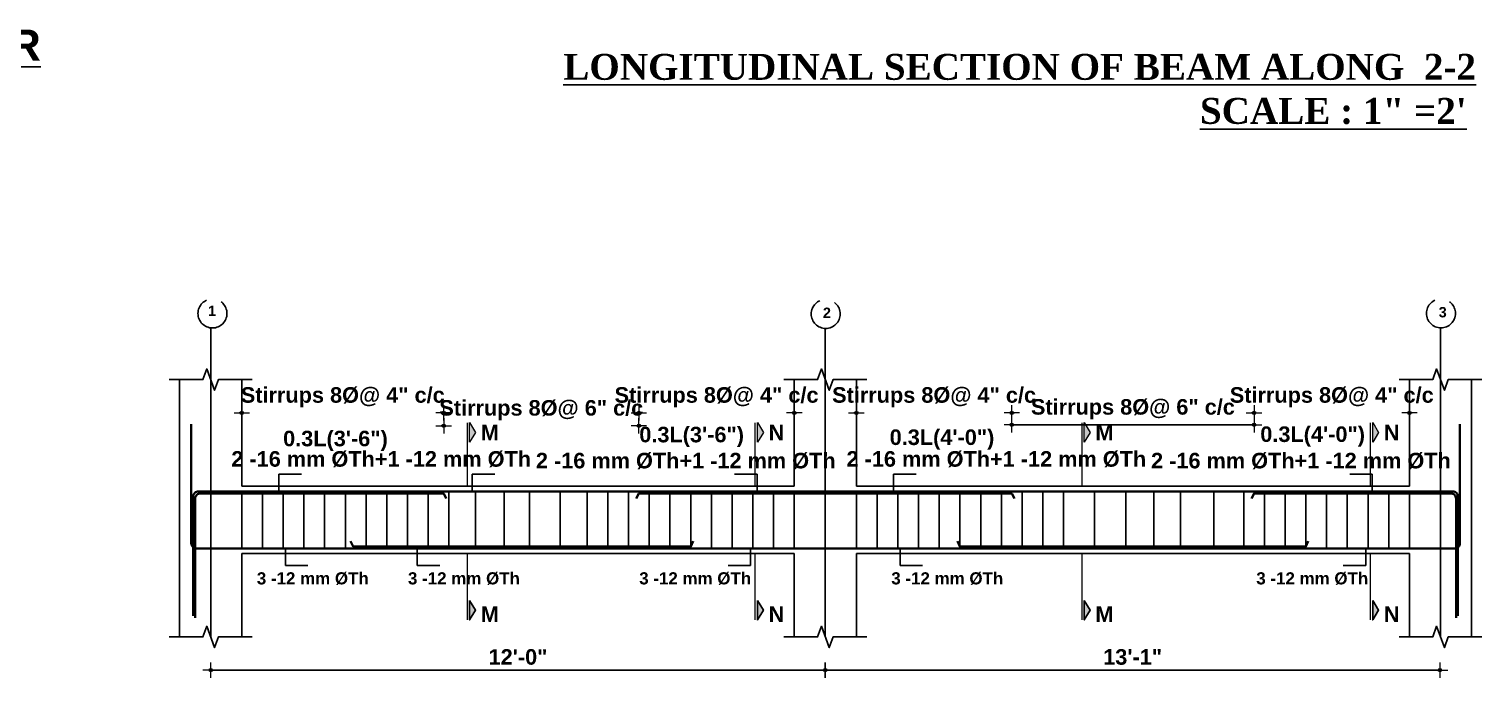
# Model space of a CAD drawing. Header units: inches. Extents: x -9998782 to 66725, y -6520505 to 8308.
# Drawn here: x -4995684 to -4995123, y -3258094 to -3257843 of the extents above; entities that cross this region are included whole.
import ezdxf
from ezdxf.enums import TextEntityAlignment as Align

# ---------------------------------------------------------------- set-up
doc = ezdxf.new("R2010")
doc.units = ezdxf.units.IN
doc.header["$LTSCALE"] = 2
doc.header["$MEASUREMENT"] = 0
doc.header["$PDMODE"] = 34
doc.linetypes.add('ACAD_ISO02W100', pattern=[15, 12, -3])
doc.layers.get('0').update_dxf_attribs({"linetype": 'CONTINUOUS'})
doc.layers.get('DEFPOINTS').update_dxf_attribs({"color": 141, "linetype": 'CONTINUOUS'})
for name, color, linetype, lineweight in [('BAR', 5, 'CONTINUOUS', 40), ('dimension', 160, 'CONTINUOUS', 15), ('HATCH1', 4, 'ACAD_ISO02W100', 13), ('TEXT', 181, 'CONTINUOUS', 25)]:
    doc.layers.add(name, color=color, linetype=linetype, lineweight=lineweight)
doc.layers.add('STIRRUP', color=10, linetype='CONTINUOUS')
doc.styles.add('1.8 str', font='times.ttf', dxfattribs={"width": 0.8, "height": 6})
doc.styles.add('STYLE1', font='arialbd.ttf')
doc.dimstyles.new('1.4', dxfattribs={"dimscale": 0, "dimtxt": 6, "dimasz": 0.5, "dimexe": 2, "dimexo": 9, "dimgap": 2, "dimtad": 1, "dimdec": 0, "dimlfac": 0.5, "dimzin": 3, "dimdsep": 46, "dimlunit": 4, "dimtxsty": '1.8 str', "dimblk": 'DIM', "dimcen": 3, "dimdle": 3, "dimse1": 1, "dimse2": 1, "dimclrd": 256, "dimclre": 256, "dimclrt": 7, "dimadec": 1, "dimazin": 2, "dimtfac": 1, "dimtdec": 0, "dimtix": 1, "dimtofl": 0, "dimtmove": 2, "dimatfit": 3, "dimldrblk": 'arrow', "dimfxl": 2, "dimfrac": 2, "dimtolj": 2, "dimtzin": 0, "dimarcsym": 0})

# ---------------------------------------------------------------- blocks, each defined once
blk = doc.blocks.new('DIM')
at = {"layer": 'dimension'}
h = blk.add_hatch(color=256, dxfattribs=at)
h.paths.add_polyline_path([(0, 1.3), (0, 0), (1.3, 0, 0.414214)])
h.paths.add_polyline_path([(1.3, 0), (0, 0), (0, -1.3, 0.414214)])
h.paths.add_polyline_path([(0, 0), (-1.3, 0, 0.414214), (0, -1.3)])
h.paths.add_polyline_path([(0, 1.3, 0.414214), (-1.3, 0), (0, 0)])
for p, q in [((-6, 0), (6, 0)), ((0, 6), (0, -6))]:
    blk.add_line(p, q, dxfattribs=at)
blk.add_circle((0, 0), 1.28, dxfattribs=at)
blk = doc.blocks.new('*D885')
at = {"layer": 'DEFPOINTS', "color": 0, "ltscale": 10}
for p in [(-4995523.96, -3257991.58), (-4995601.96, -3258003.56), (-4995523.96, -3258008.12)]:
    blk.add_point(p, dxfattribs=at)
at = {"layer": 'dimension', "lineweight": -2, "ltscale": 10}
for p, q in [((-4995602.46, -3257991.58), (-4995602.96, -3257991.58)), ((-4995523.46, -3257991.58), (-4995522.96, -3257991.58))]:
    blk.add_line(p, q, dxfattribs=at)
at = {"layer": 'dimension', "lineweight": -2, "ltscale": 10, "xscale": 0.5, "yscale": 0.5, "zscale": 0.5}
blk.add_blockref('DIM', (-4995601.96, -3257991.58), dxfattribs=at)
at = {"layer": 'dimension', "lineweight": -2, "ltscale": 10, "xscale": 0.5, "yscale": 0.5, "zscale": 0.5, "rotation": 180}
blk.add_blockref('DIM', (-4995523.96, -3257991.58), dxfattribs=at)
at = {"layer": 'dimension', "color": 7, "ltscale": 10, "insert": (-4995562.96, -3257985.56), "char_height": 6, "attachment_point": 5, "style": 'STYLE1'}
blk.add_mtext('\\A2;Stirrups 8%%C@ 4" c/c', dxfattribs=at)
blk = doc.blocks.new('arrow')
at = {"layer": 'dimension'}
blk.add_lwpolyline([(1.2, 0, 0, 2.1, 0), (-2.3, 0, 0, 0, 0), (1.2, 0, 0, 0, 0)], format="xyseb", dxfattribs=at)
blk = doc.blocks.new('*D886')
at = {"layer": 'DEFPOINTS', "color": 0, "ltscale": 10}
for p in [(-4995448.61, -3257996.56), (-4995523.96, -3258013.1), (-4995448.61, -3258027.62)]:
    blk.add_point(p, dxfattribs=at)
at = {"layer": 'dimension', "lineweight": -2, "ltscale": 10}
for p, q in [((-4995524.46, -3257996.56), (-4995524.96, -3257996.56)), ((-4995448.11, -3257996.56), (-4995447.61, -3257996.56))]:
    blk.add_line(p, q, dxfattribs=at)
at = {"layer": 'dimension', "lineweight": -2, "ltscale": 10, "xscale": 0.5, "yscale": 0.5, "zscale": 0.5}
blk.add_blockref('DIM', (-4995523.96, -3257996.56), dxfattribs=at)
at = {"layer": 'dimension', "lineweight": -2, "ltscale": 10, "xscale": 0.5, "yscale": 0.5, "zscale": 0.5, "rotation": 180}
blk.add_blockref('DIM', (-4995448.61, -3257996.56), dxfattribs=at)
at = {"layer": 'dimension', "color": 7, "ltscale": 10, "insert": (-4995486.29, -3257990.54), "char_height": 6, "attachment_point": 5, "style": 'STYLE1'}
blk.add_mtext('\\A2;Stirrups 8%%C@ 6" c/c', dxfattribs=at)
blk = doc.blocks.new('*D887')
at = {"layer": 'DEFPOINTS', "color": 0, "ltscale": 10}
for p in [(-4995388.61, -3257991.58), (-4995388.61, -3258005.12), (-4995448.61, -3258022.64)]:
    blk.add_point(p, dxfattribs=at)
at = {"layer": 'dimension', "lineweight": -2, "ltscale": 10}
for p, q in [((-4995449.11, -3257991.58), (-4995449.61, -3257991.58)), ((-4995388.11, -3257991.58), (-4995387.61, -3257991.58))]:
    blk.add_line(p, q, dxfattribs=at)
at = {"layer": 'dimension', "lineweight": -2, "ltscale": 10, "xscale": 0.5, "yscale": 0.5, "zscale": 0.5}
blk.add_blockref('DIM', (-4995448.61, -3257991.58), dxfattribs=at)
at = {"layer": 'dimension', "lineweight": -2, "ltscale": 10, "xscale": 0.5, "yscale": 0.5, "zscale": 0.5, "rotation": 180}
blk.add_blockref('DIM', (-4995388.61, -3257991.58), dxfattribs=at)
at = {"layer": 'dimension', "color": 7, "ltscale": 10, "insert": (-4995418.61, -3257985.56), "char_height": 6, "attachment_point": 5, "style": 'STYLE1'}
blk.add_mtext('\\A2;Stirrups 8%%C@ 4" c/c', dxfattribs=at)
blk = doc.blocks.new('*D888')
at = {"layer": 'DEFPOINTS', "color": 0, "ltscale": 10}
for p in [(-4995364.61, -3257991.58), (-4995364.61, -3258005.12), (-4995304.61, -3258022.64)]:
    blk.add_point(p, dxfattribs=at)
at = {"layer": 'dimension', "lineweight": -2, "ltscale": 10}
for p, q in [((-4995365.11, -3257991.58), (-4995365.61, -3257991.58)), ((-4995304.11, -3257991.58), (-4995303.61, -3257991.58))]:
    blk.add_line(p, q, dxfattribs=at)
at = {"layer": 'dimension', "lineweight": -2, "ltscale": 10, "xscale": 0.5, "yscale": 0.5, "zscale": 0.5}
blk.add_blockref('DIM', (-4995364.61, -3257991.58), dxfattribs=at)
at = {"layer": 'dimension', "lineweight": -2, "ltscale": 10, "xscale": 0.5, "yscale": 0.5, "zscale": 0.5, "rotation": 180}
blk.add_blockref('DIM', (-4995304.61, -3257991.58), dxfattribs=at)
at = {"layer": 'dimension', "color": 7, "ltscale": 10, "insert": (-4995334.61, -3257985.56), "char_height": 6, "attachment_point": 5, "style": 'STYLE1'}
blk.add_mtext('\\A2;Stirrups 8%%C@ 4" c/c', dxfattribs=at)
blk = doc.blocks.new('*D889')
at = {"layer": 'DEFPOINTS', "color": 0, "ltscale": 10}
for p in [(-4995151.04, -3257991.58), (-4995151.04, -3258005.12), (-4995211.04, -3258022.64)]:
    blk.add_point(p, dxfattribs=at)
at = {"layer": 'dimension', "lineweight": -2, "ltscale": 10}
for p, q in [((-4995211.54, -3257991.58), (-4995212.04, -3257991.58)), ((-4995150.54, -3257991.58), (-4995150.04, -3257991.58))]:
    blk.add_line(p, q, dxfattribs=at)
at = {"layer": 'dimension', "lineweight": -2, "ltscale": 10, "xscale": 0.5, "yscale": 0.5, "zscale": 0.5}
blk.add_blockref('DIM', (-4995211.04, -3257991.58), dxfattribs=at)
at = {"layer": 'dimension', "lineweight": -2, "ltscale": 10, "xscale": 0.5, "yscale": 0.5, "zscale": 0.5, "rotation": 180}
blk.add_blockref('DIM', (-4995151.04, -3257991.58), dxfattribs=at)
at = {"layer": 'dimension', "color": 7, "ltscale": 10, "insert": (-4995181.04, -3257985.56), "char_height": 6, "attachment_point": 5, "style": 'STYLE1'}
blk.add_mtext('\\A2;Stirrups 8%%C@ 4" c/c', dxfattribs=at)
blk = doc.blocks.new('*D890')
at = {"layer": 'DEFPOINTS', "color": 0, "ltscale": 10}
for p in [(-4995211.04, -3257996.19), (-4995304.61, -3258027.62), (-4995211.04, -3258027.62)]:
    blk.add_point(p, dxfattribs=at)
at = {"layer": 'dimension', "lineweight": -2, "ltscale": 10}
blk.add_line((-4995304.11, -3257996.19), (-4995211.54, -3257996.19), dxfattribs=at)
at = {"layer": 'dimension', "lineweight": -2, "ltscale": 10, "xscale": 0.5, "yscale": 0.5, "zscale": 0.5, "rotation": 180}
blk.add_blockref('DIM', (-4995304.61, -3257996.19), dxfattribs=at)
at = {"layer": 'dimension', "lineweight": -2, "ltscale": 10, "xscale": 0.5, "yscale": 0.5, "zscale": 0.5}
blk.add_blockref('DIM', (-4995211.04, -3257996.19), dxfattribs=at)
at = {"layer": 'dimension', "color": 7, "ltscale": 10, "insert": (-4995257.83, -3257990.16), "char_height": 6, "attachment_point": 5, "style": 'STYLE1'}
blk.add_mtext('\\A2;Stirrups 8%%C@ 6" c/c', dxfattribs=at)
blk = doc.blocks.new('*D891')
at = {"layer": 'DEFPOINTS', "color": 0, "ltscale": 10}
for p in [(-4995613.96, -3258078.08), (-4995376.61, -3258078.08), (-4995376.61, -3258090.89)]:
    blk.add_point(p, dxfattribs=at)
at = {"layer": 'dimension', "lineweight": -2, "ltscale": 10}
blk.add_line((-4995613.46, -3258090.89), (-4995377.11, -3258090.89), dxfattribs=at)
at = {"layer": 'dimension', "lineweight": -2, "ltscale": 10, "xscale": 0.5, "yscale": 0.5, "zscale": 0.5, "rotation": 180}
blk.add_blockref('DIM', (-4995613.96, -3258090.89), dxfattribs=at)
at = {"layer": 'dimension', "lineweight": -2, "ltscale": 10, "xscale": 0.5, "yscale": 0.5, "zscale": 0.5}
blk.add_blockref('DIM', (-4995376.61, -3258090.89), dxfattribs=at)
at = {"layer": 'dimension', "color": 7, "ltscale": 10, "insert": (-4995495.29, -3258085.83), "char_height": 6, "attachment_point": 5, "style": 'STYLE1'}
blk.add_mtext('\\A2;12\'-0"', dxfattribs=at)
blk = doc.blocks.new('*D892')
at = {"layer": 'DEFPOINTS', "color": 0, "ltscale": 10}
for p in [(-4995376.61, -3258078.08), (-4995139.26, -3258078.08), (-4995139.26, -3258090.89)]:
    blk.add_point(p, dxfattribs=at)
at = {"layer": 'dimension', "lineweight": -2, "ltscale": 10}
blk.add_line((-4995376.11, -3258090.89), (-4995139.76, -3258090.89), dxfattribs=at)
at = {"layer": 'dimension', "lineweight": -2, "ltscale": 10, "xscale": 0.5, "yscale": 0.5, "zscale": 0.5, "rotation": 180}
blk.add_blockref('DIM', (-4995376.61, -3258090.89), dxfattribs=at)
at = {"layer": 'dimension', "lineweight": -2, "ltscale": 10, "xscale": 0.5, "yscale": 0.5, "zscale": 0.5}
blk.add_blockref('DIM', (-4995139.26, -3258090.89), dxfattribs=at)
at = {"layer": 'dimension', "color": 7, "ltscale": 10, "insert": (-4995257.93, -3258085.83), "char_height": 6, "attachment_point": 5, "style": 'STYLE1'}
blk.add_mtext('\\A2;13\'-1"', dxfattribs=at)

msp = doc.modelspace()

# ---------------------------------------------------------------- hatches: boundary and pattern name
at = {"layer": 'TEXT', "ltscale": 10}
for points in [[(-4995513.97, -3257995.34), (-4995513.97, -3258002.84), (-4995511.66, -3257999.09)], [(-4995402.81, -3257995.34), (-4995402.81, -3258002.84), (-4995400.5, -3257999.09)], [(-4995276.62, -3257995.34), (-4995276.62, -3258002.84), (-4995274.31, -3257999.09)], [(-4995165.24, -3257995.34), (-4995165.24, -3258002.84), (-4995162.93, -3257999.09)], [(-4995513.97, -3258071.48), (-4995513.97, -3258063.98), (-4995511.66, -3258067.73)], [(-4995402.81, -3258071.48), (-4995402.81, -3258063.98), (-4995400.5, -3258067.73)], [(-4995276.62, -3258071.48), (-4995276.62, -3258063.98), (-4995274.31, -3258067.73)], [(-4995165.24, -3258071.48), (-4995165.24, -3258063.98), (-4995162.93, -3258067.73)]]:
    msp.add_hatch(color=256, dxfattribs=at).paths.add_polyline_path(points)

# ---------------------------------------------------------------- linework, layer by layer
for p, q in [((-4995613.96, -3257978.72), (-4995613.96, -3257958.77)), ((-4995376.61, -3257978.72), (-4995376.61, -3257958.77)), ((-4995139.04, -3257978.72), (-4995139.04, -3257958.77)), ((-4995613.96, -3257978.72), (-4995613.96, -3258078.08)), ((-4995376.61, -3257978.72), (-4995376.61, -3258078.08)), ((-4995139.04, -3257978.72), (-4995139.04, -3258078.08)), ((-4995613.96, -3258078.08), (-4995613.96, -3258058.13)), ((-4995376.61, -3258078.08), (-4995376.61, -3258058.13)), ((-4995139.04, -3258078.08), (-4995139.04, -3258058.13))]:
    msp.add_line(p, q)
at = {"ltscale": 10}
for p, q in [((-4995625.96, -3258045.89), (-4995625.96, -3257978.72)), ((-4995601.96, -3258019.89), (-4995601.96, -3257978.72)), ((-4995388.61, -3258019.89), (-4995388.61, -3257978.72)), ((-4995364.61, -3258019.89), (-4995364.61, -3257978.72)), ((-4995151.04, -3258019.89), (-4995151.04, -3257978.72)), ((-4995127.04, -3258022.64), (-4995127.04, -3257978.72)), ((-4995601.96, -3258019.89), (-4995403.67, -3258019.89)), ((-4995481.96, -3258019.89), (-4995388.61, -3258019.89)), ((-4995166.1, -3258019.89), (-4995364.61, -3258019.89)), ((-4995244.39, -3258019.89), (-4995151.04, -3258019.89)), ((-4995127.04, -3258078.08), (-4995127.04, -3258022.64)), ((-4995625.96, -3258078.08), (-4995625.96, -3258045.89)), ((-4995601.96, -3258078.08), (-4995601.96, -3258045.89)), ((-4995601.96, -3258045.89), (-4995405.45, -3258045.89)), ((-4995481.96, -3258045.89), (-4995388.61, -3258045.89)), ((-4995388.61, -3258078.08), (-4995388.61, -3258045.89)), ((-4995167.88, -3258045.89), (-4995364.61, -3258045.89)), ((-4995364.61, -3258078.08), (-4995364.61, -3258045.89)), ((-4995244.39, -3258045.89), (-4995151.04, -3258045.89)), ((-4995151.04, -3258078.08), (-4995151.04, -3258045.89))]:
    msp.add_line(p, q, dxfattribs=at)
at = {"linetype": 'Continuous', "ltscale": 10}
for points in [[(-4995597.96, -3257978.72), (-4995610.96, -3257978.72), (-4995612.46, -3257982.84), (-4995615.46, -3257974.6), (-4995616.96, -3257978.72), (-4995629.96, -3257978.72)], [(-4995360.61, -3257978.72), (-4995373.61, -3257978.72), (-4995375.11, -3257982.84), (-4995378.11, -3257974.6), (-4995379.61, -3257978.72), (-4995392.61, -3257978.72)], [(-4995123.04, -3257978.72), (-4995136.04, -3257978.72), (-4995137.54, -3257982.84), (-4995140.54, -3257974.6), (-4995142.04, -3257978.72), (-4995155.04, -3257978.72)], [(-4995597.96, -3258078.08), (-4995610.96, -3258078.08), (-4995612.46, -3258082.2), (-4995615.46, -3258073.96), (-4995616.96, -3258078.08), (-4995629.96, -3258078.08)], [(-4995360.61, -3258078.08), (-4995373.61, -3258078.08), (-4995375.11, -3258082.2), (-4995378.11, -3258073.96), (-4995379.61, -3258078.08), (-4995392.61, -3258078.08)], [(-4995123.04, -3258078.08), (-4995136.04, -3258078.08), (-4995137.54, -3258082.2), (-4995140.54, -3258073.96), (-4995142.04, -3258078.08), (-4995155.04, -3258078.08)]]:
    msp.add_lwpolyline(points, dxfattribs=at)
at = {"layer": 'BAR', "ltscale": 10}
for p, q in [((-4995376.61, -3258021.89), (-4995481.96, -3258021.89)), ((-4995376.61, -3258021.89), (-4995234.39, -3258021.89)), ((-4995139.04, -3258021.89), (-4995244.39, -3258021.89)), ((-4995376.61, -3258043.89), (-4995481.96, -3258043.89)), ((-4995376.61, -3258043.89), (-4995234.39, -3258043.89)), ((-4995139.04, -3258043.89), (-4995244.39, -3258043.89))]:
    msp.add_line(p, q, dxfattribs=at)
for points in [[(-4995601.96, -3258043.89), (-4995619.45, -3258043.89, -0.414214), (-4995621.46, -3258041.87), (-4995621.46, -3257995.89)], [(-4995151.04, -3258043.89), (-4995133.56, -3258043.89, 0.414214), (-4995131.54, -3258041.87), (-4995131.54, -3257995.89)], [(-4995620.71, -3258069.89), (-4995620.71, -3258023.9, -0.414214), (-4995618.7, -3258021.89), (-4995601.96, -3258021.89)], [(-4995619.96, -3258070.64), (-4995619.96, -3258024.65, -0.414214), (-4995617.95, -3258022.64), (-4995601.96, -3258022.64)], [(-4995132.29, -3258069.89), (-4995132.29, -3258023.9, 0.414214), (-4995134.31, -3258021.89), (-4995151.04, -3258021.89)], [(-4995133.04, -3258070.64), (-4995133.04, -3258024.65, 0.414214), (-4995135.06, -3258022.64), (-4995151.04, -3258022.64)]]:
    msp.add_lwpolyline(points, format="xyb", dxfattribs=at)
for points in [[(-4995613.96, -3258021.89), (-4995471.96, -3258021.89)], [(-4995613.96, -3258022.64), (-4995523.96, -3258022.64), (-4995523.01, -3258024.64)], [(-4995449.65, -3258024.64), (-4995448.61, -3258022.64), (-4995376.61, -3258022.64)], [(-4995303.57, -3258024.64), (-4995304.61, -3258022.64), (-4995376.61, -3258022.64)], [(-4995212.09, -3258024.64), (-4995211.04, -3258022.64), (-4995139.04, -3258022.64)], [(-4995471.96, -3258043.89), (-4995613.96, -3258043.89)], [(-4995559.92, -3258041.14), (-4995558.96, -3258043.14), (-4995471.96, -3258043.14)], [(-4995427.66, -3258041.14), (-4995428.61, -3258043.14), (-4995481.96, -3258043.14)], [(-4995325.57, -3258041.14), (-4995324.61, -3258043.14), (-4995234.39, -3258043.14)], [(-4995190.09, -3258041.14), (-4995191.04, -3258043.14), (-4995244.39, -3258043.14)]]:
    msp.add_lwpolyline(points, dxfattribs=at)
at = {"layer": 'dimension', "ltscale": 10}
for p, q in [((-4995514.83, -3258019.89), (-4995514.83, -3257995.39)), ((-4995403.67, -3258019.89), (-4995403.67, -3257995.39)), ((-4995277.48, -3258019.89), (-4995277.48, -3257995.39)), ((-4995166.1, -3258019.89), (-4995166.1, -3257995.39)), ((-4995514.83, -3258071.43), (-4995514.83, -3258045.89)), ((-4995403.67, -3258071.43), (-4995403.67, -3258045.89)), ((-4995277.48, -3258071.43), (-4995277.48, -3258045.89)), ((-4995166.1, -3258071.43), (-4995166.1, -3258045.89))]:
    msp.add_line(p, q, dxfattribs=at)
for points in [[(-4995513.97, -3258002.84), (-4995513.97, -3257995.34), (-4995511.66, -3257999.09), (-4995513.97, -3258002.84)], [(-4995402.81, -3258002.84), (-4995402.81, -3257995.34), (-4995400.5, -3257999.09), (-4995402.81, -3258002.84)], [(-4995276.62, -3258002.84), (-4995276.62, -3257995.34), (-4995274.31, -3257999.09), (-4995276.62, -3258002.84)], [(-4995165.24, -3258002.84), (-4995165.24, -3257995.34), (-4995162.93, -3257999.09), (-4995165.24, -3258002.84)]]:
    msp.add_lwpolyline(points, dxfattribs=at)
at = {"layer": 'HATCH1', "lineweight": 25}
for centre in [(-4995613.28, -3257953.2), (-4995376.45, -3257953.39), (-4995138.88, -3257953.17)]:
    msp.add_circle(centre, 5.6, dxfattribs=at)
at = {"layer": 'STIRRUP'}
for p, q in [((-4995601.96, -3258021.49), (-4995601.96, -3258044.29)), ((-4995593.96, -3258021.49), (-4995593.96, -3258044.29)), ((-4995585.96, -3258021.49), (-4995585.96, -3258044.29)), ((-4995577.96, -3258021.49), (-4995577.96, -3258044.29)), ((-4995569.96, -3258021.49), (-4995569.96, -3258044.29)), ((-4995561.96, -3258021.49), (-4995561.96, -3258044.29)), ((-4995553.96, -3258021.49), (-4995553.96, -3258044.29)), ((-4995545.96, -3258021.49), (-4995545.96, -3258044.29)), ((-4995537.96, -3258021.49), (-4995537.96, -3258044.29)), ((-4995529.96, -3258021.49), (-4995529.96, -3258044.29)), ((-4995521.96, -3258021.49), (-4995521.96, -3258044.29)), ((-4995511.7, -3258021.49), (-4995511.7, -3258044.29)), ((-4995500.64, -3258021.49), (-4995500.64, -3258044.29)), ((-4995490.8, -3258021.49), (-4995490.8, -3258044.29)), ((-4995478.96, -3258021.49), (-4995478.96, -3258044.29)), ((-4995468.61, -3258021.49), (-4995468.61, -3258044.29)), ((-4995460.61, -3258021.49), (-4995460.61, -3258044.29)), ((-4995452.61, -3258021.49), (-4995452.61, -3258044.29)), ((-4995444.61, -3258021.49), (-4995444.61, -3258044.29)), ((-4995436.61, -3258021.49), (-4995436.61, -3258044.29)), ((-4995428.61, -3258021.49), (-4995428.61, -3258044.29)), ((-4995420.61, -3258021.49), (-4995420.61, -3258044.29)), ((-4995412.61, -3258021.49), (-4995412.61, -3258044.29)), ((-4995404.61, -3258021.49), (-4995404.61, -3258044.29)), ((-4995396.61, -3258021.49), (-4995396.61, -3258044.29)), ((-4995388.61, -3258021.49), (-4995388.61, -3258044.29)), ((-4995364.61, -3258021.49), (-4995364.61, -3258044.29)), ((-4995356.61, -3258021.49), (-4995356.61, -3258044.29)), ((-4995348.61, -3258021.49), (-4995348.61, -3258044.29)), ((-4995340.61, -3258021.49), (-4995340.61, -3258044.29)), ((-4995332.61, -3258021.49), (-4995332.61, -3258044.29)), ((-4995324.61, -3258021.49), (-4995324.61, -3258044.29)), ((-4995316.61, -3258021.49), (-4995316.61, -3258044.29)), ((-4995308.61, -3258021.49), (-4995308.61, -3258044.29)), ((-4995300.61, -3258021.49), (-4995300.61, -3258044.29)), ((-4995292.61, -3258021.49), (-4995292.61, -3258044.29)), ((-4995284.61, -3258021.49), (-4995284.61, -3258044.29)), ((-4995272.61, -3258021.49), (-4995272.61, -3258044.29)), ((-4995260.61, -3258021.49), (-4995260.61, -3258044.29)), ((-4995249.74, -3258021.49), (-4995249.74, -3258044.29)), ((-4995239.49, -3258021.49), (-4995239.49, -3258044.29)), ((-4995226.53, -3258021.49), (-4995226.53, -3258044.29)), ((-4995215.04, -3258021.49), (-4995215.04, -3258044.29)), ((-4995207.04, -3258021.49), (-4995207.04, -3258044.29)), ((-4995199.04, -3258021.49), (-4995199.04, -3258044.29)), ((-4995191.04, -3258021.49), (-4995191.04, -3258044.29)), ((-4995183.04, -3258021.49), (-4995183.04, -3258044.29)), ((-4995175.04, -3258021.49), (-4995175.04, -3258044.29)), ((-4995167.04, -3258021.49), (-4995167.04, -3258044.29)), ((-4995159.04, -3258021.49), (-4995159.04, -3258044.29)), ((-4995151.04, -3258021.49), (-4995151.04, -3258044.29))]:
    msp.add_line(p, q, dxfattribs=at)
at = {"layer": 'TEXT', "ltscale": 10}
for points in [[(-4995513.97, -3258063.98), (-4995513.97, -3258071.48), (-4995511.66, -3258067.73), (-4995513.97, -3258063.98)], [(-4995402.81, -3258063.98), (-4995402.81, -3258071.48), (-4995400.5, -3258067.73), (-4995402.81, -3258063.98)], [(-4995276.62, -3258063.98), (-4995276.62, -3258071.48), (-4995274.31, -3258067.73), (-4995276.62, -3258063.98)], [(-4995165.24, -3258063.98), (-4995165.24, -3258071.48), (-4995162.93, -3258067.73), (-4995165.24, -3258063.98)]]:
    msp.add_lwpolyline(points, dxfattribs=at)

# ---------------------------------------------------------------- texts
at = {"layer": 'HATCH1', "lineweight": 25, "style": 'STYLE1'}
for s, p in [('1', (-4995614.97, -3257954.18)), ('2', (-4995377.55, -3257954.94)), ('3', (-4995139.75, -3257954.72))]:
    msp.add_text(s, height=4, dxfattribs=at).set_placement(p)
at = {"layer": 'TEXT', "style": 'STYLE1'}
msp.add_text('%%UGROUND FLOOR', height=12, dxfattribs=at).set_placement((-4995748.47, -3257849.6), align=Align.MIDDLE_CENTER)
for s, p in [('0.3L(3\'-6")', (-4995586, -3258004.47)), ('0.3L(3\'-6")', (-4995448.45, -3258002.94)), ('0.3L(4\'-0")', (-4995351.77, -3258003.97)), ('0.3L(4\'-0")', (-4995208.64, -3258002.8))]:
    msp.add_text(s, height=6, dxfattribs=at).set_placement(p)
at = {"layer": 'TEXT', "ltscale": 10, "style": 'STYLE1'}
for s, height, p in [('M', 6, (-4995509.68, -3258002.18)), ('N', 6, (-4995398.51, -3258002.18)), ('M', 6, (-4995272.33, -3258002.18)), ('N', 6, (-4995160.94, -3258002.18)), ('2 -16 mm %%CTh+1 -12 mm %%CTh', 6, (-4995606, -3258012.35)), ('2 -16 mm %%CTh+1 -12 mm %%CTh', 6, (-4995368.43, -3258012.35)), ('2 -16 mm %%CTh+1 -12 mm %%CTh', 6, (-4995488.38, -3258013)), ('2 -16 mm %%CTh+1 -12 mm %%CTh', 6, (-4995250.82, -3258013)), ('3 -12 mm %%CTh ', 4.68, (-4995596.15, -3258057.78)), ('3 -12 mm %%CTh ', 4.68, (-4995537.78, -3258057.78)), ('3 -12 mm %%CTh ', 4.68, (-4995448.48, -3258057.78)), ('3 -12 mm %%CTh ', 4.68, (-4995351.13, -3258057.78)), ('3 -12 mm %%CTh ', 4.68, (-4995210.18, -3258057.78)), ('M', 6, (-4995509.68, -3258072.3)), ('N', 6, (-4995398.51, -3258072.3)), ('M', 6, (-4995272.33, -3258072.3)), ('N', 6, (-4995160.94, -3258072.3))]:
    msp.add_text(s, height=height, dxfattribs=at).set_placement(p)
at = {"layer": 'TEXT', "char_height": 10, "width": 450.6233, "attachment_point": 3, "style": 'STYLE1'}
for s, insert in [('{\\fTimes New Roman|b1|i0|c0|p18;\\LLONGITUDINAL SECTION OF BEAM ALONG  2-2}', (-4995125.33, -3257853.01)), ('{\\fTimes New Roman|b1|i0|c0|p18;\\LSCALE : 1" =2\'}', (-4995128.93, -3257870.01))]:
    msp.add_mtext(s, dxfattribs=dict(at, insert=insert))

# ---------------------------------------------------------------- dimensions: what is measured, and where the dimension line sits
at = {"layer": 'dimension', "ltscale": 10}
for base, p1, p2, text, picture, middle in [((-4995523.96, -3257991.58), (-4995601.96, -3258003.56), (-4995523.96, -3258008.12), 'Stirrups 8%%C@ 4" c/c', '*D885', (-4995562.96, -3257985.56)), ((-4995388.61, -3257991.58), (-4995448.61, -3258022.64), (-4995388.61, -3258005.12), 'Stirrups 8%%C@ 4" c/c', '*D887', (-4995418.61, -3257985.56)), ((-4995151.04, -3257991.58), (-4995211.04, -3258022.64), (-4995151.04, -3258005.12), 'Stirrups 8%%C@ 4" c/c', '*D889', (-4995181.04, -3257985.56)), ((-4995448.61, -3257996.56), (-4995523.96, -3258013.1), (-4995448.61, -3258027.62), 'Stirrups 8%%C@ 6" c/c', '*D886', (-4995486.29, -3257990.54)), ((-4995211.04, -3257996.19), (-4995304.61, -3258027.62), (-4995211.04, -3258027.62), 'Stirrups 8%%C@ 6" c/c', '*D890', (-4995257.83, -3257990.16)), ((-4995376.61, -3258090.89), (-4995613.96, -3258078.08), (-4995376.61, -3258078.08), '12\'-0"', '*D891', (-4995495.29, -3258085.83)), ((-4995139.26, -3258090.89), (-4995376.61, -3258078.08), (-4995139.26, -3258078.08), '13\'-1"', '*D892', (-4995257.93, -3258085.83))]:
    dim = msp.add_linear_dim(base=base, p1=p1, p2=p2, text=text, dimstyle='1.4', override={"dimscale": 1, "dimtxsty": 'STYLE1'}, dxfattribs=at)
    dim.commit()
    dim.dimension.update_dxf_attribs({"geometry": picture, "text_midpoint": middle})
dim = msp.add_linear_dim(base=(-4995364.61, -3257991.58), p1=(-4995304.61, -3258022.64), p2=(-4995364.61, -3258005.12), angle=180, text='Stirrups 8%%C@ 4" c/c', dimstyle='1.4', override={"dimscale": 1, "dimtxsty": 'STYLE1'}, dxfattribs=at)
dim.commit()
dim.dimension.update_dxf_attribs({"geometry": '*D888', "text_midpoint": (-4995334.61, -3257985.56)})

# ---------------------------------------------------------------- leaders
for points in [[(-4995587.61, -3258021.49), (-4995587.61, -3258015.28), (-4995578.89, -3258015.28)], [(-4995512.93, -3258021.49), (-4995512.93, -3258015.28), (-4995504.21, -3258015.28)], [(-4995402.97, -3258021.49), (-4995402.97, -3258015.28), (-4995411.69, -3258015.28)], [(-4995350.25, -3258021.49), (-4995350.25, -3258015.28), (-4995341.53, -3258015.28)], [(-4995165.4, -3258021.49), (-4995165.4, -3258015.28), (-4995174.12, -3258015.28)], [(-4995585.12, -3258044.29), (-4995585.12, -3258050.5), (-4995576.4, -3258050.5)], [(-4995534.2, -3258044.29), (-4995534.2, -3258050.5), (-4995525.48, -3258050.5)], [(-4995405.45, -3258044.29), (-4995405.45, -3258050.5), (-4995414.17, -3258050.5)], [(-4995347.77, -3258044.29), (-4995347.77, -3258050.5), (-4995339.05, -3258050.5)], [(-4995167.88, -3258044.29), (-4995167.88, -3258050.5), (-4995176.6, -3258050.5)]]:
    msp.add_leader(points, dimstyle='1.4', override={"dimscale": 1, "dimtxsty": 'STYLE1'}, dxfattribs=at)

doc.saveas('drawing.dxf')
